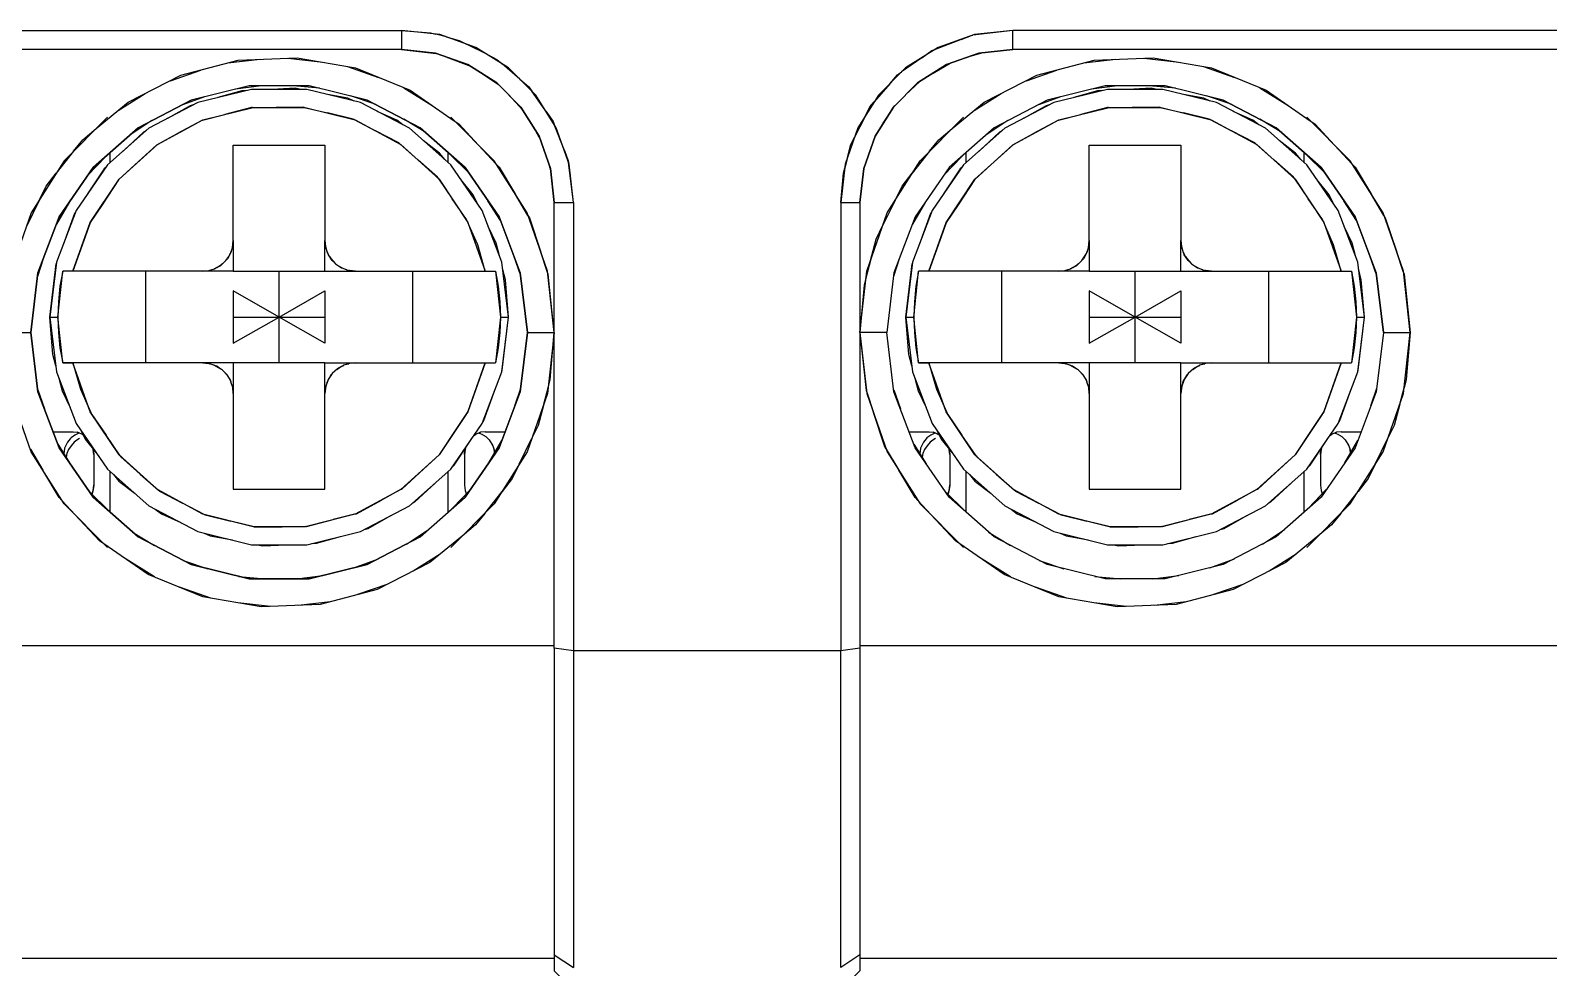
# Model space of a CAD drawing. Header units: millimetres. Extents: x 0 to 56.5, y 0 to 81.
# Drawn here: x 20.64 to 40.51, y 19.39 to 31.65 of the extents above; entities that cross this region are included whole.
import ezdxf

# ---------------------------------------------------------------- set-up
doc = ezdxf.new("R2010")
doc.units = ezdxf.units.MM

# ---------------------------------------------------------------- blocks, each defined once
blk = doc.blocks.new('CHINT_0cca9e6cfbf25816a24cd09b1f555f82_FACE_0')
at = {"color": 7, "linetype": 'CONTINUOUS', "true_color": 0x40d9ff}
for p, q in [((26.081, 31.564), (25.948, 31.599)), ((33.495, 31.65), (32.974, 31.586)), ((33.496, 31.65), (33.495, 31.65)), ((33.496, 31.65), (33.496, 31.65)), ((25.496, 31.4), (11.996, 31.4)), ((25.498, 31.4), (25.949, 31.347)), ((26.621, 31.334), (26.348, 31.471)), ((32.819, 31.532), (32.479, 31.401)), ((46.996, 31.4), (33.496, 31.4)), ((23.225, 31.224), (23.646, 31.272)), ((24.011, 31.287), (24.435, 31.239)), ((26.077, 31.303), (26.38, 31.192)), ((27.047, 31.012), (26.813, 31.213)), ((32.304, 31.291), (32.04, 31.106)), ((32.453, 31.092), (32.678, 31.219)), ((32.939, 31.311), (33.076, 31.353)), ((34.425, 31.224), (34.846, 31.272)), ((35.211, 31.287), (35.635, 31.239)), ((22.473, 30.992), (22.87, 31.131)), ((24.791, 31.177), (25.198, 31.034)), ((26.532, 31.097), (26.765, 30.942)), ((33.673, 30.992), (34.07, 31.131)), ((35.991, 31.177), (36.398, 31.034)), ((21.789, 30.601), (22.145, 30.824)), ((23.665, 30.926), (23.324, 30.882)), ((24.423, 30.893), (24.082, 30.926)), ((25.153, 30.684), (24.83, 30.793)), ((25.529, 30.899), (25.9, 30.666)), ((26.901, 30.806), (27.082, 30.612)), ((27.387, 30.593), (27.202, 30.856)), ((31.885, 30.95), (31.683, 30.717)), ((32.09, 30.805), (32.284, 30.985)), ((32.989, 30.601), (33.345, 30.824)), ((34.865, 30.926), (34.524, 30.882)), ((35.623, 30.893), (35.282, 30.926)), ((36.353, 30.684), (36.03, 30.793)), ((36.729, 30.899), (37.1, 30.666)), ((22.92, 30.782), (22.597, 30.662)), ((23.547, 30.64), (23.857, 30.643)), ((24.222, 30.643), (24.528, 30.57)), ((31.8, 30.435), (31.954, 30.668)), ((34.12, 30.782), (33.797, 30.662)), ((34.747, 30.64), (35.057, 30.643)), ((35.422, 30.643), (35.728, 30.57)), ((22.229, 30.469), (21.942, 30.279)), ((22.892, 30.474), (23.187, 30.55)), ((24.878, 30.482), (25.159, 30.335)), ((25.814, 30.312), (25.529, 30.487)), ((27.188, 30.443), (27.316, 30.218)), ((27.628, 30.078), (27.497, 30.418)), ((31.563, 30.525), (31.426, 30.252)), ((33.429, 30.469), (33.142, 30.279)), ((34.092, 30.474), (34.387, 30.55)), ((36.078, 30.482), (36.359, 30.335)), ((37.014, 30.312), (36.729, 30.487)), ((22.298, 30.153), (22.558, 30.295)), ((31.594, 29.98), (31.705, 30.284)), ((33.498, 30.153), (33.758, 30.295)), ((21.207, 30.07), (20.978, 29.78)), ((21.629, 30.002), (21.394, 29.755)), ((21.683, 30.049), (21.683, 29.918)), ((25.475, 30.166), (25.714, 29.954)), ((26.11, 29.918), (26.11, 30.049)), ((26.37, 29.796), (26.139, 30.023)), ((26.738, 29.901), (26.506, 30.149)), ((32.407, 30.07), (32.178, 29.78)), ((32.829, 30.002), (32.594, 29.755)), ((32.883, 30.049), (32.883, 29.918)), ((36.675, 30.166), (36.914, 29.954)), ((37.31, 29.918), (37.31, 30.049)), ((37.57, 29.796), (37.339, 30.023)), ((37.938, 29.901), (37.706, 30.149)), ((21.798, 29.698), (22.007, 29.89)), ((27.407, 29.957), (27.449, 29.821)), ((27.746, 29.401), (27.682, 29.922)), ((31.332, 29.985), (31.297, 29.852)), ((31.496, 29.402), (31.549, 29.853)), ((32.998, 29.698), (33.207, 29.89)), ((25.978, 29.715), (26.161, 29.447)), ((37.178, 29.715), (37.361, 29.447)), ((20.755, 29.425), (20.593, 29.092)), ((21.154, 29.406), (20.983, 29.117)), ((26.791, 29.164), (26.628, 29.422)), ((27.151, 29.229), (26.989, 29.502)), ((31.955, 29.425), (31.793, 29.092)), ((32.354, 29.406), (32.183, 29.117)), ((37.991, 29.164), (37.828, 29.422)), ((38.351, 29.229), (38.189, 29.502)), ((27.496, 23.567), (27.496, 29.4)), ((27.746, 29.4), (27.746, 29.401)), ((27.746, 29.4), (27.746, 23.534)), ((27.746, 29.4), (27.746, 29.4)), ((31.496, 29.4), (31.496, 23.567)), ((23.296, 28.9), (23.296, 28.5)), ((24.496, 28.5), (24.496, 28.9)), ((34.496, 28.9), (34.496, 28.5)), ((35.696, 28.5), (35.696, 28.9)), ((20.81, 28.662), (20.735, 28.429)), ((24.557, 28.69), (24.534, 28.732)), ((27.055, 28.451), (26.967, 28.702)), ((27.408, 28.482), (27.32, 28.748)), ((31.635, 28.639), (31.578, 28.424)), ((32.01, 28.662), (31.935, 28.429)), ((35.757, 28.69), (35.734, 28.732)), ((38.255, 28.451), (38.167, 28.702)), ((38.608, 28.482), (38.52, 28.748)), ((22.146, 28.5), (22.146, 27.3)), ((23.106, 28.561), (23.064, 28.538)), ((23.296, 28.5), (24.496, 28.5)), ((23.896, 27.9), (23.896, 28.5)), ((25.646, 27.3), (25.646, 28.5)), ((33.346, 28.5), (33.346, 27.3)), ((34.306, 28.561), (34.264, 28.538)), ((34.496, 28.5), (35.696, 28.5)), ((35.096, 27.9), (35.096, 28.5)), ((36.846, 27.3), (36.846, 28.5)), ((23.296, 27.9), (23.896, 27.9)), ((23.896, 27.9), (24.496, 27.9)), ((23.896, 27.3), (23.896, 27.9)), ((34.496, 27.9), (35.096, 27.9)), ((35.096, 27.9), (35.696, 27.9)), ((35.096, 27.3), (35.096, 27.9)), ((24.496, 27.3), (23.296, 27.3)), ((23.296, 27.3), (23.296, 26.9)), ((24.496, 26.9), (24.496, 27.3)), ((24.686, 27.239), (24.728, 27.262)), ((35.696, 27.3), (34.496, 27.3)), ((34.496, 27.3), (34.496, 26.9)), ((35.696, 26.9), (35.696, 27.3)), ((35.886, 27.239), (35.928, 27.262)), ((23.235, 27.11), (23.258, 27.068)), ((34.435, 27.11), (34.458, 27.068)), ((20.737, 26.949), (20.826, 26.698)), ((26.982, 26.738), (27.058, 26.971)), ((27.358, 26.761), (27.415, 26.976)), ((31.584, 26.918), (31.673, 26.652)), ((31.937, 26.949), (32.026, 26.698)), ((38.182, 26.738), (38.258, 26.971)), ((38.558, 26.761), (38.615, 26.976)), ((21.001, 26.236), (21.164, 25.978)), ((21.275, 26.387), (21.257, 26.393)), ((21.329, 26.361), (21.309, 26.373)), ((21.815, 26.085), (21.631, 26.353)), ((26.453, 26.355), (26.443, 26.348)), ((26.513, 26.385), (26.473, 26.369)), ((26.591, 26.4), (26.531, 26.392)), ((26.592, 26.4), (26.591, 26.4)), ((26.639, 25.994), (26.809, 26.283)), ((27.037, 25.975), (27.199, 26.308)), ((32.201, 26.236), (32.364, 25.978)), ((32.475, 26.387), (32.457, 26.393)), ((32.529, 26.361), (32.509, 26.373)), ((33.015, 26.085), (32.831, 26.353)), ((37.653, 26.355), (37.643, 26.348)), ((37.713, 26.385), (37.673, 26.369)), ((37.791, 26.4), (37.731, 26.392)), ((37.792, 26.4), (37.791, 26.4)), ((37.839, 25.994), (38.009, 26.283)), ((38.237, 25.975), (38.399, 26.308)), ((20.641, 26.171), (20.804, 25.898)), ((31.841, 26.171), (32.004, 25.898)), ((21.683, 25.882), (21.683, 25.351)), ((26.11, 25.351), (26.11, 25.882)), ((32.883, 25.882), (32.883, 25.351)), ((37.31, 25.351), (37.31, 25.882)), ((21.683, 25.7), (21.683, 25.7)), ((25.495, 25.647), (25.234, 25.505)), ((26.11, 25.7), (26.11, 25.7)), ((26.164, 25.398), (26.398, 25.645)), ((32.883, 25.7), (32.883, 25.7)), ((36.695, 25.647), (36.434, 25.505)), ((37.31, 25.7), (37.31, 25.7)), ((37.364, 25.398), (37.598, 25.645)), ((21.054, 25.499), (21.286, 25.251)), ((21.422, 25.604), (21.654, 25.377)), ((22.914, 25.318), (22.633, 25.465)), ((26.586, 25.33), (26.814, 25.62)), ((32.254, 25.499), (32.486, 25.251)), ((32.622, 25.604), (32.854, 25.377)), ((34.114, 25.318), (33.833, 25.465)), ((37.786, 25.33), (38.014, 25.62)), ((21.683, 25.4), (21.683, 25.4)), ((23.57, 25.157), (23.265, 25.23)), ((24.9, 25.326), (24.605, 25.25)), ((26.11, 25.4), (26.11, 25.4)), ((32.883, 25.4), (32.883, 25.4)), ((34.77, 25.157), (34.465, 25.23)), ((36.1, 25.326), (35.805, 25.25)), ((37.31, 25.4), (37.31, 25.4)), ((21.979, 25.088), (22.264, 24.913)), ((24.246, 25.16), (23.935, 25.157)), ((25.564, 24.931), (25.85, 25.121)), ((33.179, 25.088), (33.464, 24.913)), ((35.446, 25.16), (35.135, 25.157)), ((36.764, 24.931), (37.05, 25.121)), ((22.264, 24.501), (21.893, 24.734)), ((22.64, 24.716), (22.962, 24.607)), ((24.872, 24.618), (25.195, 24.738)), ((26.004, 24.799), (25.648, 24.576)), ((33.464, 24.501), (33.093, 24.734)), ((33.84, 24.716), (34.162, 24.607)), ((36.072, 24.618), (36.395, 24.738)), ((37.204, 24.799), (36.848, 24.576)), ((23.369, 24.507), (23.711, 24.474)), ((24.127, 24.474), (24.469, 24.518)), ((34.569, 24.507), (34.911, 24.474)), ((35.327, 24.474), (35.669, 24.518)), ((23.001, 24.223), (22.594, 24.366)), ((25.32, 24.408), (24.922, 24.269)), ((34.201, 24.223), (33.794, 24.366)), ((36.52, 24.408), (36.122, 24.269)), ((23.782, 24.113), (23.358, 24.161)), ((24.567, 24.176), (24.146, 24.128)), ((34.982, 24.113), (34.558, 24.161)), ((35.767, 24.176), (35.346, 24.128)), ((27.496, 23.6), (9.996, 23.6)), ((27.746, 23.534), (27.496, 23.567)), ((31.246, 23.534), (27.746, 23.534)), ((27.746, 23.534), (27.746, 19.39)), ((31.496, 23.567), (31.246, 23.534)), ((31.246, 19.39), (31.246, 23.534)), ((48.996, 23.6), (31.496, 23.6)), ((27.496, 19.51), (9.996, 19.51)), ((48.996, 19.51), (31.496, 19.51))]:
    blk.add_line(p, q, dxfattribs=at)
for points in [[(11.996, 31.65), (25.496, 31.65), (25.496, 31.65)], [(25.496, 31.65), (25.878, 31.618), (25.948, 31.599)], [(25.496, 31.65), (25.496, 31.4), (25.941, 31.35), (26.364, 31.202), (26.743, 30.964), (27.06, 30.647), (27.298, 30.268), (27.446, 29.845), (27.496, 29.4), (27.746, 29.4), (27.69, 29.901), (27.523, 30.376), (27.255, 30.803), (26.899, 31.159), (26.472, 31.427), (25.997, 31.594), (25.496, 31.65)], [(31.246, 29.4), (31.496, 29.4), (31.546, 29.845), (31.694, 30.268), (31.933, 30.647), (32.249, 30.964), (32.628, 31.202), (33.051, 31.35), (33.496, 31.4), (33.496, 31.65), (32.996, 31.594), (32.52, 31.427), (32.093, 31.159), (31.737, 30.803), (31.469, 30.376), (31.303, 29.901), (31.246, 29.4)], [(46.996, 31.65), (46.996, 31.65), (33.496, 31.65)], [(27.496, 29.4), (27.446, 29.845), (27.298, 30.268), (27.06, 30.647), (26.743, 30.964), (26.364, 31.202), (25.941, 31.35), (25.496, 31.4)], [(26.081, 31.564), (26.251, 31.519), (26.348, 31.471)], [(33.496, 31.4), (33.051, 31.35), (32.628, 31.202), (32.249, 30.964), (31.933, 30.647), (31.694, 30.268), (31.546, 29.845), (31.496, 29.4)], [(32.304, 31.291), (32.437, 31.385), (32.479, 31.401)], [(32.819, 31.532), (32.954, 31.584), (32.974, 31.586)], [(21.504, 30.366), (21.923, 30.711), (22.612, 31.063), (23.36, 31.26), (24.133, 31.292), (24.894, 31.159), (25.61, 30.866), (26.188, 30.467)], [(26.621, 31.334), (26.746, 31.271), (26.813, 31.213)], [(32.704, 30.366), (33.123, 30.711), (33.812, 31.063), (34.56, 31.26), (35.333, 31.292), (36.094, 31.159), (36.81, 30.866), (37.388, 30.467)], [(27.047, 31.012), (27.164, 30.911), (27.202, 30.856)], [(31.885, 30.95), (31.986, 31.067), (32.04, 31.106)], [(27.146, 27.7), (27.052, 28.478), (26.774, 29.21), (26.329, 29.855), (25.742, 30.375), (25.049, 30.739), (24.288, 30.926), (23.504, 30.926), (22.744, 30.739), (22.05, 30.375), (21.464, 29.855), (21.019, 29.21), (20.741, 28.478), (20.646, 27.7)], [(26.791, 27.9), (26.896, 27.9), (26.809, 28.618), (26.553, 29.294), (26.142, 29.889), (25.6, 30.369), (24.96, 30.705), (24.258, 30.878), (23.535, 30.878), (22.832, 30.705), (22.192, 30.369), (21.651, 29.889), (21.24, 29.294), (20.983, 28.618), (20.896, 27.9), (21.001, 27.9)], [(23.472, 30.863), (23.406, 30.86), (23.095, 30.77)], [(24.183, 30.878), (24.107, 30.893), (23.799, 30.878)], [(24.878, 30.725), (24.797, 30.762), (24.508, 30.816)], [(38.346, 27.7), (38.252, 28.478), (37.974, 29.21), (37.529, 29.855), (36.942, 30.375), (36.249, 30.739), (35.488, 30.926), (34.704, 30.926), (33.944, 30.739), (33.25, 30.375), (32.664, 29.855), (32.219, 29.21), (31.941, 28.478), (31.846, 27.7)], [(37.991, 27.9), (38.096, 27.9), (38.009, 28.618), (37.753, 29.294), (37.342, 29.889), (36.8, 30.369), (36.16, 30.705), (35.458, 30.878), (34.735, 30.878), (34.032, 30.705), (33.392, 30.369), (32.851, 29.889), (32.44, 29.294), (32.183, 28.618), (32.096, 27.9), (32.201, 27.9)], [(34.672, 30.863), (34.606, 30.86), (34.295, 30.77)], [(35.383, 30.878), (35.307, 30.893), (34.999, 30.878)], [(36.078, 30.725), (35.997, 30.762), (35.708, 30.816)], [(20.646, 27.7), (20.741, 28.478), (21.019, 29.21), (21.464, 29.855), (22.05, 30.375), (22.744, 30.739)], [(21.198, 28.5), (21.425, 29.138), (21.801, 29.702), (22.303, 30.158), (22.9, 30.478), (23.557, 30.643), (24.235, 30.643), (24.892, 30.478), (25.49, 30.158), (25.991, 29.702), (26.367, 29.138), (26.594, 28.5)], [(22.785, 30.68), (22.731, 30.665), (22.435, 30.496)], [(23.547, 30.64), (23.536, 30.64), (23.187, 30.55)], [(24.222, 30.643), (24.21, 30.646), (23.857, 30.643)], [(25.049, 30.739), (25.742, 30.375), (26.329, 29.855), (26.774, 29.21), (27.052, 28.478), (27.146, 27.7)], [(33.944, 30.739), (33.25, 30.375), (32.664, 29.855), (32.219, 29.21), (31.941, 28.478), (31.846, 27.7), (31.496, 27.7), (31.587, 28.501), (31.853, 29.262), (32.282, 29.945), (32.852, 30.515)], [(31.563, 30.525), (31.625, 30.649), (31.683, 30.717)], [(32.398, 28.5), (32.625, 29.138), (33.001, 29.702), (33.503, 30.158), (34.1, 30.478), (34.757, 30.643), (35.435, 30.643), (36.092, 30.478), (36.69, 30.158), (37.191, 29.702), (37.567, 29.138), (37.794, 28.5)], [(33.985, 30.68), (33.931, 30.665), (33.635, 30.496)], [(34.747, 30.64), (34.736, 30.64), (34.387, 30.55)], [(35.422, 30.643), (35.41, 30.646), (35.057, 30.643)], [(36.249, 30.739), (36.942, 30.375), (37.529, 29.855), (37.974, 29.21), (38.252, 28.478), (38.346, 27.7), (38.696, 27.7), (38.606, 28.501), (38.34, 29.262), (37.911, 29.945), (37.341, 30.515)], [(21.652, 30.515), (21.082, 29.945), (20.653, 29.262), (20.387, 28.501), (20.296, 27.7)], [(22.892, 30.474), (22.884, 30.472), (22.558, 30.295)], [(24.878, 30.482), (24.865, 30.488), (24.528, 30.57)], [(25.516, 30.413), (25.437, 30.474), (25.181, 30.589)], [(27.496, 27.7), (27.406, 28.501), (27.14, 29.262), (26.711, 29.945), (26.141, 30.515)], [(26.188, 30.467), (26.247, 30.427), (26.506, 30.149)], [(27.387, 30.593), (27.482, 30.459), (27.497, 30.418)], [(34.092, 30.474), (34.084, 30.472), (33.758, 30.295)], [(36.078, 30.482), (36.065, 30.488), (35.728, 30.57)], [(36.716, 30.413), (36.637, 30.474), (36.381, 30.589)], [(37.388, 30.467), (37.447, 30.427), (37.706, 30.149)], [(21.207, 30.07), (21.326, 30.22), (21.504, 30.366)], [(22.16, 30.34), (22.121, 30.318), (21.856, 30.071)], [(25.475, 30.166), (25.463, 30.177), (25.159, 30.335)], [(26.063, 29.959), (25.993, 30.045), (25.781, 30.209)], [(31.332, 29.985), (31.377, 30.155), (31.426, 30.252)], [(32.407, 30.07), (32.526, 30.22), (32.704, 30.366)], [(33.36, 30.34), (33.321, 30.318), (33.056, 30.071)], [(36.675, 30.166), (36.663, 30.177), (36.359, 30.335)], [(37.263, 29.959), (37.193, 30.045), (36.981, 30.209)], [(22.298, 30.153), (22.291, 30.15), (22.007, 29.89)], [(23.296, 28.9), (23.296, 30.15), (24.496, 30.15), (24.496, 28.9)], [(27.628, 30.078), (27.68, 29.942), (27.682, 29.922)], [(33.498, 30.153), (33.491, 30.15), (33.207, 29.89)], [(34.496, 28.9), (34.496, 30.15), (35.696, 30.15), (35.696, 28.9)], [(21.632, 29.862), (21.607, 29.839), (21.391, 29.513)], [(25.978, 29.715), (25.967, 29.73), (25.714, 29.954)], [(26.738, 29.901), (26.775, 29.862), (26.989, 29.502)], [(31.246, 29.4), (31.279, 29.782), (31.297, 29.852)], [(32.832, 29.862), (32.807, 29.839), (32.591, 29.513)], [(37.178, 29.715), (37.167, 29.73), (36.914, 29.954)], [(37.938, 29.901), (37.975, 29.862), (38.189, 29.502)], [(20.755, 29.425), (20.847, 29.613), (20.978, 29.78)], [(21.798, 29.698), (21.795, 29.695), (21.579, 29.369)], [(26.487, 29.39), (26.435, 29.499), (26.274, 29.698)], [(31.955, 29.425), (32.047, 29.613), (32.178, 29.78)], [(32.998, 29.698), (32.995, 29.695), (32.779, 29.369)], [(37.687, 29.39), (37.635, 29.499), (37.474, 29.698)], [(26.378, 29.108), (26.359, 29.15), (26.349, 29.174), (26.161, 29.447)], [(37.578, 29.108), (37.559, 29.15), (37.549, 29.174), (37.361, 29.447)], [(21.232, 29.273), (21.219, 29.254), (21.069, 28.843)], [(21.579, 29.369), (21.424, 29.135), (21.423, 29.133), (21.198, 28.5)], [(27.151, 29.229), (27.17, 29.197), (27.32, 28.748)], [(31.246, 29.4), (31.246, 29.4), (31.246, 23.534)], [(32.432, 29.273), (32.419, 29.254), (32.269, 28.843)], [(32.779, 29.369), (32.624, 29.135), (32.623, 29.133), (32.398, 28.5)], [(38.351, 29.229), (38.37, 29.197), (38.52, 28.748)], [(26.594, 28.5), (26.494, 28.844), (26.378, 29.108)], [(26.778, 28.699), (26.737, 28.865), (26.632, 29.085)], [(31.635, 28.639), (31.708, 28.917), (31.793, 29.092)], [(37.794, 28.5), (37.694, 28.844), (37.578, 29.108)], [(37.978, 28.699), (37.937, 28.865), (37.832, 29.085)], [(23.258, 28.731), (23.285, 28.806), (23.296, 28.9)], [(23.296, 28.9), (23.288, 28.82), (23.286, 28.813)], [(24.496, 28.9), (24.504, 28.821), (24.526, 28.746), (24.534, 28.732)], [(24.515, 28.785), (24.507, 28.805), (24.507, 28.812)], [(34.458, 28.731), (34.485, 28.806), (34.496, 28.9)], [(34.496, 28.9), (34.488, 28.82), (34.486, 28.813)], [(35.696, 28.9), (35.704, 28.821), (35.726, 28.746), (35.734, 28.732)], [(35.715, 28.785), (35.707, 28.805), (35.707, 28.812)], [(23.106, 28.561), (23.133, 28.576), (23.201, 28.639), (23.236, 28.691)], [(23.178, 28.618), (23.157, 28.595), (23.144, 28.586)], [(23.278, 28.786), (23.266, 28.745), (23.22, 28.663), (23.21, 28.652)], [(23.236, 28.691), (23.253, 28.717), (23.258, 28.731)], [(24.581, 28.654), (24.54, 28.716), (24.528, 28.748)], [(24.557, 28.69), (24.572, 28.664), (24.635, 28.595), (24.688, 28.56)], [(24.614, 28.618), (24.591, 28.639), (24.583, 28.652)], [(34.306, 28.561), (34.333, 28.576), (34.401, 28.639), (34.436, 28.691)], [(34.378, 28.618), (34.357, 28.595), (34.344, 28.586)], [(34.478, 28.786), (34.466, 28.745), (34.42, 28.663), (34.41, 28.652)], [(34.436, 28.691), (34.453, 28.717), (34.458, 28.731)], [(35.781, 28.654), (35.74, 28.716), (35.728, 28.748)], [(35.757, 28.69), (35.772, 28.664), (35.835, 28.595), (35.888, 28.56)], [(35.814, 28.618), (35.791, 28.639), (35.783, 28.652)], [(20.974, 27.263), (20.936, 27.412), (20.896, 27.9), (20.978, 28.594), (20.982, 28.606)], [(21.064, 27.3), (21.001, 27.9), (21.064, 28.5)], [(21.198, 28.5), (21.064, 28.5), (21.029, 28.302), (21.008, 28.101), (21.001, 27.9)], [(23.296, 28.5), (22.896, 28.5), (21.198, 28.5), (21.064, 28.5), (21.064, 28.5)], [(22.896, 28.5), (22.975, 28.508), (23.05, 28.53), (23.064, 28.538)], [(23.011, 28.518), (22.992, 28.511), (22.984, 28.51)], [(23.142, 28.585), (23.08, 28.544), (23.048, 28.532)], [(24.496, 28.5), (24.896, 28.5), (26.594, 28.5), (26.728, 28.5), (26.728, 28.5)], [(24.783, 28.518), (24.741, 28.53), (24.66, 28.576), (24.648, 28.587)], [(24.688, 28.56), (24.713, 28.543), (24.728, 28.538)], [(24.728, 28.538), (24.802, 28.511), (24.896, 28.5)], [(24.896, 28.5), (24.817, 28.508), (24.809, 28.51)], [(26.728, 28.5), (26.791, 27.9), (26.728, 27.3)], [(26.728, 28.5), (26.763, 28.302), (26.784, 28.101), (26.791, 27.9)], [(26.811, 27.194), (26.815, 27.206), (26.896, 27.9), (26.856, 28.388), (26.819, 28.537)], [(27.415, 26.976), (27.443, 27.085), (27.496, 27.7), (27.415, 28.462), (27.408, 28.482)], [(31.578, 28.424), (31.549, 28.315), (31.496, 27.7), (31.578, 26.938), (31.584, 26.918)], [(32.174, 27.263), (32.136, 27.412), (32.096, 27.9), (32.178, 28.594), (32.182, 28.606)], [(32.264, 27.3), (32.201, 27.9), (32.264, 28.5)], [(32.398, 28.5), (32.264, 28.5), (32.229, 28.302), (32.208, 28.101), (32.201, 27.9)], [(34.496, 28.5), (34.096, 28.5), (32.398, 28.5), (32.264, 28.5), (32.264, 28.5)], [(34.096, 28.5), (34.175, 28.508), (34.25, 28.53), (34.264, 28.538)], [(34.211, 28.518), (34.192, 28.511), (34.184, 28.51)], [(34.342, 28.585), (34.28, 28.544), (34.248, 28.532)], [(35.696, 28.5), (36.096, 28.5), (37.794, 28.5), (37.928, 28.5), (37.928, 28.5)], [(35.983, 28.518), (35.941, 28.53), (35.86, 28.576), (35.848, 28.587)], [(35.888, 28.56), (35.913, 28.543), (35.928, 28.538)], [(35.928, 28.538), (36.002, 28.511), (36.096, 28.5)], [(36.096, 28.5), (36.017, 28.508), (36.009, 28.51)], [(37.928, 28.5), (37.991, 27.9), (37.928, 27.3)], [(37.928, 28.5), (37.963, 28.302), (37.984, 28.101), (37.991, 27.9)], [(38.011, 27.194), (38.015, 27.206), (38.096, 27.9), (38.056, 28.388), (38.019, 28.537)], [(38.608, 28.482), (38.615, 28.462), (38.696, 27.7), (38.643, 27.085), (38.615, 26.976)], [(23.896, 27.9), (23.296, 28.243), (23.296, 27.557), (23.896, 27.9)], [(23.896, 27.9), (24.496, 28.243), (24.496, 27.557), (23.896, 27.9)], [(35.096, 27.9), (34.496, 28.243), (34.496, 27.557), (35.096, 27.9)], [(35.096, 27.9), (35.696, 28.243), (35.696, 27.557), (35.096, 27.9)], [(20.896, 27.9), (20.983, 27.182), (21.24, 26.506), (21.651, 25.911), (22.192, 25.431), (22.832, 25.095), (23.535, 24.922), (24.258, 24.922), (24.96, 25.095), (25.6, 25.431), (26.142, 25.911), (26.553, 26.506), (26.809, 27.182), (26.896, 27.9)], [(21.001, 27.9), (21.008, 27.699), (21.029, 27.498), (21.064, 27.3), (21.198, 27.3)], [(26.791, 27.9), (26.784, 27.699), (26.763, 27.498), (26.728, 27.3)], [(32.096, 27.9), (32.183, 27.182), (32.44, 26.506), (32.851, 25.911), (33.392, 25.431), (34.032, 25.095), (34.735, 24.922), (35.458, 24.922), (36.16, 25.095), (36.8, 25.431), (37.342, 25.911), (37.753, 26.506), (38.009, 27.182), (38.096, 27.9)], [(32.201, 27.9), (32.208, 27.699), (32.229, 27.498), (32.264, 27.3), (32.398, 27.3)], [(37.991, 27.9), (37.984, 27.699), (37.963, 27.498), (37.928, 27.3)], [(21.652, 24.885), (21.082, 25.455), (20.653, 26.138), (20.387, 26.899), (20.296, 27.7), (20.646, 27.7), (20.741, 26.922), (21.019, 26.19), (21.464, 25.545), (22.05, 25.025), (22.744, 24.661), (23.504, 24.474), (24.288, 24.474), (25.049, 24.661), (25.742, 25.025), (26.329, 25.545), (26.774, 26.19), (27.052, 26.922), (27.146, 27.7), (27.496, 27.7), (27.406, 26.899), (27.14, 26.138), (26.711, 25.455), (26.141, 24.885)], [(25.742, 25.025), (25.049, 24.661), (24.288, 24.474), (23.504, 24.474), (22.744, 24.661), (22.05, 25.025), (21.464, 25.545), (21.019, 26.19), (20.741, 26.922), (20.646, 27.7)], [(27.146, 27.7), (27.052, 26.922), (26.774, 26.19), (26.329, 25.545)], [(31.496, 27.7), (31.587, 26.899), (31.853, 26.138), (32.282, 25.455), (32.852, 24.885)], [(38.346, 27.7), (38.252, 26.922), (37.974, 26.19), (37.529, 25.545), (36.942, 25.025), (36.249, 24.661), (35.488, 24.474), (34.704, 24.474), (33.944, 24.661), (33.25, 25.025), (32.664, 25.545), (32.219, 26.19), (31.941, 26.922), (31.846, 27.7)], [(36.942, 25.025), (36.249, 24.661), (35.488, 24.474), (34.704, 24.474), (33.944, 24.661), (33.25, 25.025), (32.664, 25.545), (32.219, 26.19), (31.941, 26.922), (31.846, 27.7)], [(37.341, 24.885), (37.911, 25.455), (38.34, 26.138), (38.606, 26.899), (38.696, 27.7)], [(38.346, 27.7), (38.252, 26.922), (37.974, 26.19), (37.529, 25.545)], [(23.296, 27.3), (22.896, 27.3), (21.198, 27.3), (21.064, 27.3), (21.064, 27.3)], [(21.198, 27.3), (21.299, 26.956), (21.415, 26.692), (21.433, 26.65)], [(26.594, 27.3), (26.367, 26.662), (25.991, 26.098), (25.49, 25.642), (24.892, 25.322), (24.235, 25.157), (23.557, 25.157), (22.9, 25.322), (22.303, 25.642), (21.801, 26.098), (21.425, 26.662), (21.198, 27.3)], [(22.896, 27.3), (22.976, 27.292), (22.984, 27.29)], [(23.065, 27.262), (22.99, 27.289), (22.896, 27.3)], [(23.01, 27.282), (23.051, 27.27), (23.133, 27.224), (23.144, 27.213)], [(23.105, 27.24), (23.079, 27.257), (23.065, 27.262)], [(23.235, 27.11), (23.221, 27.136), (23.157, 27.205), (23.105, 27.24)], [(24.496, 27.3), (24.896, 27.3), (26.594, 27.3), (26.728, 27.3), (26.728, 27.3)], [(24.686, 27.239), (24.66, 27.224), (24.591, 27.161), (24.557, 27.109)], [(24.65, 27.215), (24.713, 27.256), (24.744, 27.268)], [(24.896, 27.3), (24.818, 27.292), (24.742, 27.27), (24.728, 27.262)], [(24.781, 27.282), (24.801, 27.289), (24.808, 27.29)], [(26.213, 26.431), (26.368, 26.665), (26.37, 26.667), (26.594, 27.3)], [(34.496, 27.3), (34.096, 27.3), (32.398, 27.3), (32.264, 27.3), (32.264, 27.3)], [(32.398, 27.3), (32.499, 26.956), (32.615, 26.692), (32.633, 26.65)], [(37.794, 27.3), (37.567, 26.662), (37.191, 26.098), (36.69, 25.642), (36.092, 25.322), (35.435, 25.157), (34.757, 25.157), (34.1, 25.322), (33.503, 25.642), (33.001, 26.098), (32.625, 26.662), (32.398, 27.3)], [(34.096, 27.3), (34.176, 27.292), (34.184, 27.29)], [(34.265, 27.262), (34.19, 27.289), (34.096, 27.3)], [(34.21, 27.282), (34.251, 27.27), (34.333, 27.224), (34.344, 27.213)], [(34.305, 27.24), (34.279, 27.257), (34.265, 27.262)], [(34.435, 27.11), (34.421, 27.136), (34.357, 27.205), (34.305, 27.24)], [(35.696, 27.3), (36.096, 27.3), (37.794, 27.3), (37.928, 27.3), (37.928, 27.3)], [(35.886, 27.239), (35.86, 27.224), (35.791, 27.161), (35.757, 27.109)], [(35.85, 27.215), (35.913, 27.256), (35.944, 27.268)], [(36.096, 27.3), (36.018, 27.292), (35.942, 27.27), (35.928, 27.262)], [(35.981, 27.282), (36.001, 27.289), (36.008, 27.29)], [(37.413, 26.431), (37.568, 26.665), (37.57, 26.667), (37.794, 27.3)], [(21.014, 27.101), (21.056, 26.935), (21.161, 26.715)], [(23.178, 27.182), (23.201, 27.161), (23.21, 27.148)], [(23.211, 27.146), (23.253, 27.084), (23.264, 27.052)], [(23.296, 26.9), (23.289, 26.979), (23.266, 27.054), (23.258, 27.068)], [(24.534, 27.069), (24.507, 26.994), (24.496, 26.9)], [(24.514, 27.014), (24.527, 27.055), (24.572, 27.137), (24.583, 27.148)], [(24.557, 27.109), (24.539, 27.083), (24.534, 27.069)], [(24.614, 27.182), (24.635, 27.205), (24.648, 27.214)], [(32.214, 27.101), (32.256, 26.935), (32.361, 26.715)], [(34.378, 27.182), (34.401, 27.161), (34.41, 27.148)], [(34.411, 27.146), (34.453, 27.084), (34.464, 27.052)], [(34.496, 26.9), (34.489, 26.979), (34.466, 27.054), (34.458, 27.068)], [(35.734, 27.069), (35.707, 26.994), (35.696, 26.9)], [(35.714, 27.014), (35.727, 27.055), (35.772, 27.137), (35.783, 27.148)], [(35.757, 27.109), (35.739, 27.083), (35.734, 27.069)], [(35.814, 27.182), (35.835, 27.205), (35.848, 27.214)], [(23.278, 27.015), (23.285, 26.995), (23.286, 26.988)], [(23.296, 26.9), (23.296, 25.65), (24.496, 25.65), (24.496, 26.9)], [(24.496, 26.9), (24.504, 26.98), (24.506, 26.987)], [(26.561, 26.527), (26.573, 26.546), (26.724, 26.957)], [(34.478, 27.015), (34.485, 26.995), (34.486, 26.988)], [(34.496, 26.9), (34.496, 25.65), (35.696, 25.65), (35.696, 26.9)], [(35.696, 26.9), (35.704, 26.98), (35.706, 26.987)], [(37.761, 26.527), (37.773, 26.546), (37.924, 26.957)], [(21.433, 26.65), (21.444, 26.626), (21.631, 26.353)], [(27.358, 26.761), (27.284, 26.483), (27.199, 26.308)], [(31.841, 26.171), (31.822, 26.203), (31.673, 26.652)], [(32.633, 26.65), (32.644, 26.626), (32.831, 26.353)], [(38.558, 26.761), (38.484, 26.483), (38.399, 26.308)], [(25.785, 25.91), (25.994, 26.102), (25.998, 26.105), (26.213, 26.431)], [(36.985, 25.91), (37.194, 26.102), (37.198, 26.105), (37.413, 26.431)], [(20.939, 26.4), (21.201, 26.4), (21.253, 26.394), (21.257, 26.393)], [(21.283, 26.384), (21.223, 26.357), (21.173, 26.32), (21.163, 26.309), (21.127, 26.265), (21.09, 26.185), (21.079, 26.112)], [(21.284, 26.312), (21.248, 26.289), (21.216, 26.262), (21.174, 26.217), (21.142, 26.168), (21.119, 26.115), (21.108, 26.068)], [(21.201, 26.4), (21.201, 26.4), (21.261, 26.392), (21.317, 26.37), (21.329, 26.362)], [(21.275, 26.387), (21.303, 26.377), (21.309, 26.373)], [(21.306, 26.41), (21.358, 26.301), (21.518, 26.102)], [(26.16, 25.938), (26.185, 25.961), (26.402, 26.287)], [(26.592, 26.4), (26.532, 26.392), (26.475, 26.37), (26.444, 26.349)], [(26.453, 26.355), (26.47, 26.368), (26.473, 26.369)], [(26.509, 26.383), (26.52, 26.381), (26.557, 26.363), (26.563, 26.361), (26.6, 26.336), (26.626, 26.313), (26.645, 26.293), (26.692, 26.215), (26.697, 26.202), (26.704, 26.178)], [(26.513, 26.385), (26.53, 26.392), (26.531, 26.392)], [(26.592, 26.4), (26.592, 26.4), (26.854, 26.4)], [(32.139, 26.4), (32.401, 26.4), (32.453, 26.394), (32.457, 26.393)], [(32.483, 26.384), (32.423, 26.357), (32.373, 26.32), (32.363, 26.309), (32.327, 26.265), (32.29, 26.185), (32.279, 26.112)], [(32.484, 26.312), (32.448, 26.289), (32.416, 26.262), (32.374, 26.217), (32.342, 26.168), (32.319, 26.115), (32.308, 26.068)], [(32.401, 26.4), (32.401, 26.4), (32.461, 26.392), (32.517, 26.37), (32.529, 26.362)], [(32.475, 26.387), (32.503, 26.377), (32.509, 26.373)], [(32.506, 26.41), (32.558, 26.301), (32.718, 26.102)], [(37.36, 25.938), (37.385, 25.961), (37.602, 26.287)], [(37.792, 26.4), (37.732, 26.392), (37.675, 26.37), (37.644, 26.349)], [(37.653, 26.355), (37.67, 26.368), (37.673, 26.369)], [(37.709, 26.383), (37.72, 26.381), (37.757, 26.363), (37.763, 26.361), (37.8, 26.336), (37.826, 26.313), (37.845, 26.293), (37.892, 26.215), (37.897, 26.202), (37.904, 26.178)], [(37.713, 26.385), (37.73, 26.392), (37.731, 26.392)], [(37.792, 26.4), (37.792, 26.4), (38.054, 26.4)], [(21.47, 26.1), (21.47, 25.7), (21.465, 25.642), (21.449, 25.586), (21.447, 25.581)], [(21.47, 26.1), (21.47, 26.1), (21.463, 26.167), (21.461, 26.174)], [(21.461, 26.173), (21.462, 26.169), (21.47, 26.1)], [(21.815, 26.085), (21.825, 26.07), (22.078, 25.846)], [(26.336, 26.189), (26.33, 26.167), (26.323, 26.1), (26.323, 26.1)], [(26.323, 26.1), (26.328, 26.158), (26.336, 26.188)], [(26.323, 26.1), (26.323, 25.7), (26.33, 25.631), (26.344, 25.588)], [(26.704, 26.178), (26.708, 26.163), (26.712, 26.137), (26.714, 26.121)], [(26.704, 26.178), (26.707, 26.167), (26.712, 26.117)], [(32.67, 26.1), (32.67, 25.7), (32.665, 25.642), (32.649, 25.586), (32.647, 25.581)], [(32.67, 26.1), (32.67, 26.1), (32.663, 26.167), (32.661, 26.174)], [(32.661, 26.173), (32.662, 26.169), (32.67, 26.1)], [(33.015, 26.085), (33.025, 26.07), (33.278, 25.846)], [(37.536, 26.189), (37.53, 26.167), (37.523, 26.1), (37.523, 26.1)], [(37.523, 26.1), (37.528, 26.158), (37.536, 26.188)], [(37.523, 26.1), (37.523, 25.7), (37.53, 25.631), (37.544, 25.588)], [(37.904, 26.178), (37.908, 26.163), (37.912, 26.137), (37.914, 26.121)], [(37.904, 26.178), (37.907, 26.167), (37.912, 26.117)], [(21.054, 25.499), (21.018, 25.538), (20.804, 25.898)], [(21.73, 25.841), (21.799, 25.755), (22.011, 25.591)], [(22.078, 25.846), (22.317, 25.634), (22.33, 25.623), (22.633, 25.465)], [(25.495, 25.647), (25.501, 25.65), (25.785, 25.91)], [(27.037, 25.975), (26.946, 25.787), (26.814, 25.62)], [(32.254, 25.499), (32.218, 25.538), (32.004, 25.898)], [(32.93, 25.841), (32.999, 25.755), (33.211, 25.591)], [(33.278, 25.846), (33.517, 25.634), (33.53, 25.623), (33.833, 25.465)], [(36.695, 25.647), (36.701, 25.65), (36.985, 25.91)], [(38.237, 25.975), (38.146, 25.787), (38.014, 25.62)], [(21.446, 25.581), (21.463, 25.633), (21.47, 25.7), (21.47, 25.7)], [(25.633, 25.46), (25.672, 25.482), (25.937, 25.729)], [(26.323, 25.7), (26.323, 25.7), (26.33, 25.633), (26.344, 25.588)], [(32.646, 25.581), (32.663, 25.633), (32.67, 25.7), (32.67, 25.7)], [(36.833, 25.46), (36.872, 25.482), (37.137, 25.729)], [(37.523, 25.7), (37.523, 25.7), (37.53, 25.633), (37.544, 25.588)], [(24.9, 25.326), (24.909, 25.328), (25.234, 25.505)], [(36.1, 25.326), (36.109, 25.328), (36.434, 25.505)], [(21.604, 24.933), (21.546, 24.973), (21.286, 25.251)], [(22.276, 25.387), (22.355, 25.326), (22.611, 25.211)], [(22.914, 25.318), (22.927, 25.312), (23.265, 25.23)], [(24.246, 25.16), (24.256, 25.16), (24.605, 25.25)], [(25.008, 25.12), (25.061, 25.135), (25.358, 25.304)], [(26.586, 25.33), (26.467, 25.18), (26.289, 25.034)], [(32.804, 24.933), (32.746, 24.973), (32.486, 25.251)], [(33.476, 25.387), (33.555, 25.326), (33.811, 25.211)], [(34.114, 25.318), (34.127, 25.312), (34.465, 25.23)], [(35.446, 25.16), (35.456, 25.16), (35.805, 25.25)], [(36.208, 25.12), (36.261, 25.135), (36.558, 25.304)], [(37.786, 25.33), (37.667, 25.18), (37.489, 25.034)], [(26.289, 25.034), (25.869, 24.689), (25.18, 24.337), (24.432, 24.14), (23.66, 24.108), (22.898, 24.241), (22.182, 24.534), (21.604, 24.933)], [(22.915, 25.075), (22.996, 25.038), (23.284, 24.984)], [(23.57, 25.157), (23.582, 25.154), (23.935, 25.157)], [(37.489, 25.034), (37.069, 24.689), (36.38, 24.337), (35.632, 24.14), (34.86, 24.108), (34.098, 24.241), (33.382, 24.534), (32.804, 24.933)], [(34.115, 25.075), (34.196, 25.038), (34.484, 24.984)], [(34.77, 25.157), (34.782, 25.154), (35.135, 25.157)], [(23.609, 24.922), (23.685, 24.907), (23.993, 24.922)], [(24.32, 24.937), (24.387, 24.94), (24.697, 25.03)], [(34.809, 24.922), (34.885, 24.907), (35.193, 24.922)], [(35.52, 24.937), (35.587, 24.94), (35.897, 25.03)], [(27.496, 23.567), (27.496, 19.555), (27.746, 19.39)], [(31.496, 23.567), (31.496, 19.555), (31.246, 19.39)], [(27.496, 19.555), (27.496, 19.35), (27.746, 19.1)], [(31.496, 19.555), (31.496, 19.35), (31.246, 19.1)]]:
    blk.add_lwpolyline(points, dxfattribs=at)
blk = doc.blocks.new('CHINT_0cca9e6cfbf25816a24cd09b1f555f82')
at = {"true_color": 0x40d9ff}
blk.add_blockref('CHINT_0cca9e6cfbf25816a24cd09b1f555f82_FACE_0', (0, 0), dxfattribs=at)

msp = doc.modelspace()

# ---------------------------------------------------------------- block references
at = {"true_color": 0x40d9ff}
msp.add_blockref('CHINT_0cca9e6cfbf25816a24cd09b1f555f82', (0, 0), dxfattribs=at)

doc.saveas('drawing.dxf')
